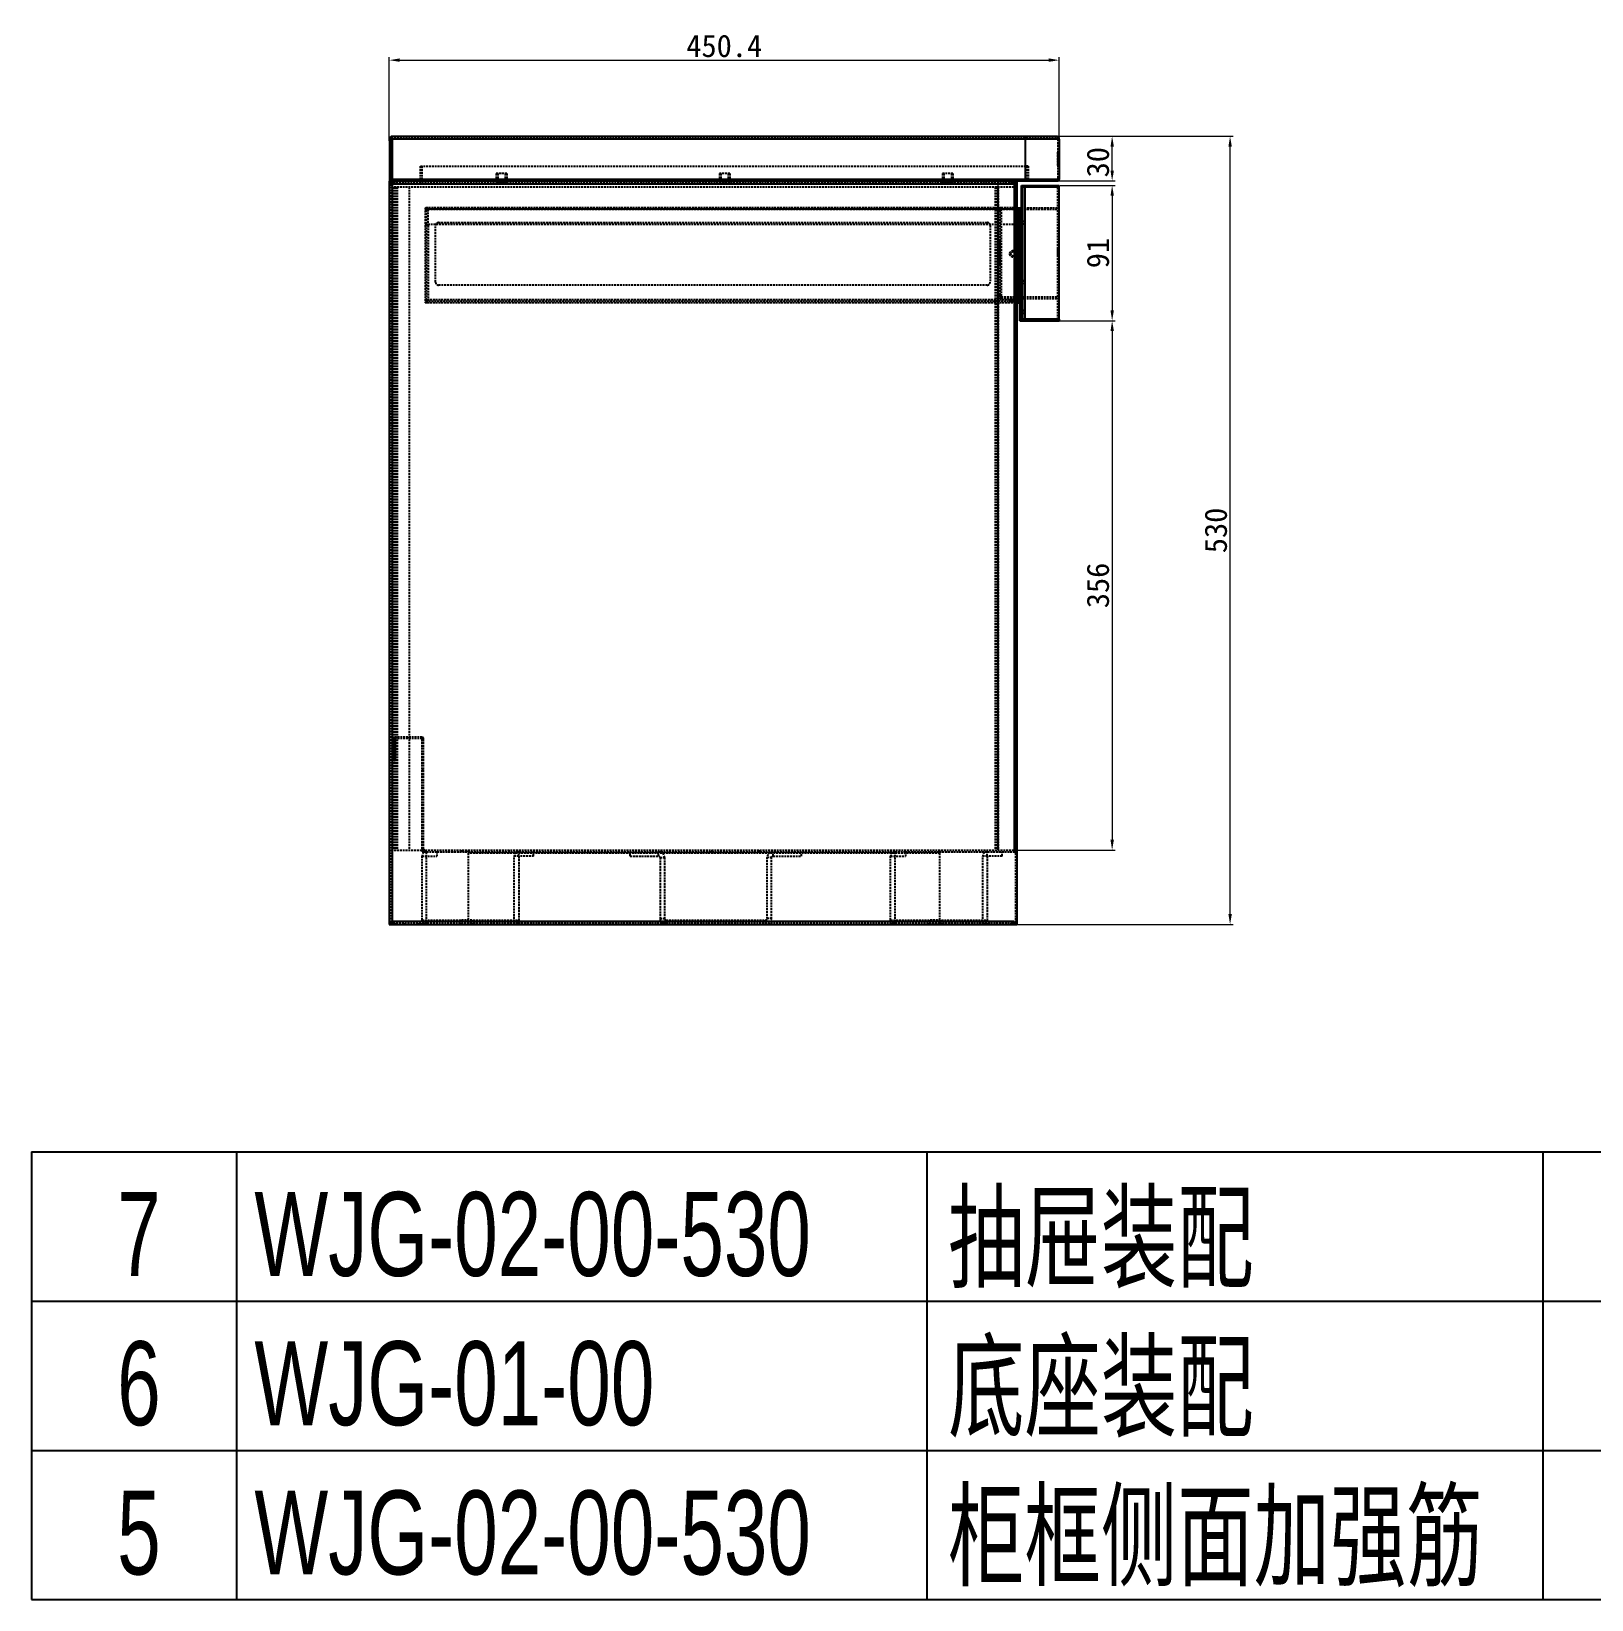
# Model space of a CAD drawing. Header units: millimetres. Extents: x 10653 to 40244, y 19163 to 29561.
# Drawn here: x 13535 to 14584, y 25824 to 26879 of the extents above; entities that cross this region are included whole.
import ezdxf
from ezdxf.enums import TextEntityAlignment as Align

# ---------------------------------------------------------------- set-up
doc = ezdxf.new("R2010")
doc.units = ezdxf.units.MM
doc.header["$PDSIZE"] = -1
doc.linetypes.add('HIDDEN', pattern=[1.905, 1.27, -0.635])
for name, color, linetype in [('02___PRT_ALL_AXES', 7, 'Continuous'), ('1轮廓实线层', 7, 'Continuous'), ('2细线层', 4, 'Continuous'), ('6文字层', 3, 'Continuous'), ('DEFAULT_2', 8, 'HIDDEN'), ('图框层', 7, 'Continuous')]:
    doc.layers.add(name, color=color, linetype=linetype)
doc.layers.add('dim', color=2, linetype='Continuous', lineweight=9)
doc.styles.add('PC_TEXTSTYLE', font='arial.ttf', dxfattribs={"width": 0.8})
doc.dimstyles.new('3', dxfattribs={"dimtxt": 15, "dimasz": 7, "dimexe": 2, "dimexo": 3, "dimgap": 2, "dimtad": 1, "dimzin": 9, "dimdsep": 46, "dimtxsty": 'Standard', "dimcen": 1, "dimadec": 1, "dimazin": 2, "dimtfac": 0.5, "dimtmove": 0, "dimatfit": 3, "dimfxl": 0, "dimtolj": 1, "dimlwd": 9, "dimlwe": 9, "dimarcsym": 0})

# ---------------------------------------------------------------- blocks, each defined once
blk = doc.blocks.new('PC_MXB_BLOCK')
at = {"layer": '1轮廓实线层'}
blk.add_line((-180, 8), (-180, 0), dxfattribs=at)
at = {"layer": '2细线层'}
for p, q in [((-180, 8), (0, 8)), ((-169, 8), (-169, 0)), ((-132, 8), (-132, 0)), ((-99, 8), (-99, 0)), ((-180, 0), (0, 0))]:
    blk.add_line(p, q, dxfattribs=at)
at = {"layer": '6文字层', "style": 'PC_TEXTSTYLE'}
for tag, width, p, p2 in [('序号', 0.769182, (-178.382, 1.349), (-170.088, 1.349)), ('代号', 3.14773, (-168.047, 1.349), (-134.107, 1.349)), ('名称', 2.802424, (-130.867, 1.195), (-100.276, 1.195)), ('数量', 0.817449, (-97.883, 1.195), (-88.997, 1.195)), ('材料', 2.943328, (-86.433, 1.01), (-54.304, 1.01)), ('单重', 0.854038, (-52.208, 0.887), (-42.999, 0.887)), ('总重', 0.958888, (-41.195, 1.266), (-30.856, 1.266)), ('备注', 2.494074, (-28.609, 1.025), (-1.162, 1.025))]:
    blk.add_attdef(tag, text='', height=4.5, dxfattribs=dict(at, width=width)).set_placement(p, p2, align=Align.FIT)
blk = doc.blocks.new('*D332')
at = {"layer": 'Defpoints', "color": 0, "lineweight": 9, "transparency": 16777216}
for p in [(14221.7, 26808.2), (14262, 26808.2), (14218.4, 26778.2)]:
    blk.add_point(p, dxfattribs=at)
at = {"layer": 'dim', "color": 0, "lineweight": 9, "transparency": 16777216}
for p, q in [((14224.7, 26808.2), (14264, 26808.2)), ((14262, 26785.2), (14262, 26801.2)), ((14221.4, 26778.2), (14264, 26778.2))]:
    blk.add_line(p, q, dxfattribs=at)
for points in [[(14260.9, 26801.2), (14263.2, 26801.2), (14262, 26808.2)], [(14260.9, 26785.2), (14263.2, 26785.2), (14262, 26778.2)]]:
    blk.add_solid(points, dxfattribs=at)
at = {"layer": 'dim', "color": 0, "lineweight": 9, "transparency": 16777216, "insert": (14252.5, 26790.8), "char_height": 15, "attachment_point": 5, "rotation": 90}
blk.add_mtext('\\A1;30', dxfattribs=at)
blk = doc.blocks.new('*D333')
at = {"layer": 'Defpoints', "color": 0, "lineweight": 9, "transparency": 16777216}
for p in [(14224, 26775.2), (14221.4, 26684.2), (14262, 26684.2)]:
    blk.add_point(p, dxfattribs=at)
at = {"layer": 'dim', "color": 0, "lineweight": 9, "transparency": 16777216}
for p, q in [((14227, 26775.2), (14264, 26775.2)), ((14262, 26768.2), (14262, 26691.2)), ((14224.4, 26684.2), (14264, 26684.2))]:
    blk.add_line(p, q, dxfattribs=at)
for points in [[(14260.9, 26768.2), (14263.2, 26768.2), (14262, 26775.2)], [(14260.9, 26691.2), (14263.2, 26691.2), (14262, 26684.2)]]:
    blk.add_solid(points, dxfattribs=at)
at = {"layer": 'dim', "color": 0, "lineweight": 9, "transparency": 16777216, "insert": (14252.5, 26729.7), "char_height": 15, "attachment_point": 5, "rotation": 90}
blk.add_mtext('\\A1;91', dxfattribs=at)
blk = doc.blocks.new('*D334')
at = {"layer": 'Defpoints', "color": 0, "lineweight": 9, "transparency": 16777216}
for p in [(13878.2, 26808.2), (14341.3, 26808.2), (13878.2, 26278.2)]:
    blk.add_point(p, dxfattribs=at)
at = {"layer": 'dim', "color": 0, "lineweight": 9, "transparency": 16777216}
for p, q in [((13881.2, 26808.2), (14343.3, 26808.2)), ((14341.3, 26285.2), (14341.3, 26801.2)), ((13881.2, 26278.2), (14343.3, 26278.2))]:
    blk.add_line(p, q, dxfattribs=at)
for points in [[(14340.2, 26801.2), (14342.5, 26801.2), (14341.3, 26808.2)], [(14340.2, 26285.2), (14342.5, 26285.2), (14341.3, 26278.2)]]:
    blk.add_solid(points, dxfattribs=at)
at = {"layer": 'dim', "color": 0, "lineweight": 9, "transparency": 16777216, "insert": (14331.8, 26543.2), "char_height": 15, "attachment_point": 5, "rotation": 90}
blk.add_mtext('\\A1;530', dxfattribs=at)
blk = doc.blocks.new('*D335')
at = {"layer": 'Defpoints', "color": 0, "lineweight": 9, "transparency": 16777216}
for p in [(14226.4, 26859.4), (13776, 26802.2), (14226.4, 26802.2)]:
    blk.add_point(p, dxfattribs=at)
at = {"layer": 'dim', "color": 0, "lineweight": 9, "transparency": 16777216}
for p, q in [((13776, 26805.2), (13776, 26861.4)), ((13783, 26859.4), (14219.4, 26859.4)), ((14226.4, 26805.2), (14226.4, 26861.4))]:
    blk.add_line(p, q, dxfattribs=at)
for points in [[(13783, 26860.6), (13783, 26858.3), (13776, 26859.4)], [(14219.4, 26860.6), (14219.4, 26858.3), (14226.4, 26859.4)]]:
    blk.add_solid(points, dxfattribs=at)
at = {"layer": 'dim', "color": 0, "lineweight": 9, "transparency": 16777216, "insert": (14001.2, 26868.9), "char_height": 15, "attachment_point": 5}
blk.add_mtext('\\A1;450.4', dxfattribs=at)
blk = doc.blocks.new('*D336')
at = {"layer": 'Defpoints', "color": 0, "lineweight": 9, "transparency": 16777216}
for p in [(14211.1, 26684.2), (14195.1, 26328.2), (14262, 26328.2)]:
    blk.add_point(p, dxfattribs=at)
at = {"layer": 'dim', "color": 0, "lineweight": 9, "transparency": 16777216}
for p, q in [((14214.1, 26684.2), (14264, 26684.2)), ((14262, 26677.2), (14262, 26335.2)), ((14198.1, 26328.2), (14264, 26328.2))]:
    blk.add_line(p, q, dxfattribs=at)
for points in [[(14260.9, 26677.2), (14263.2, 26677.2), (14262, 26684.2)], [(14260.9, 26335.2), (14263.2, 26335.2), (14262, 26328.2)]]:
    blk.add_solid(points, dxfattribs=at)
at = {"layer": 'dim', "color": 0, "lineweight": 9, "transparency": 16777216, "insert": (14252.5, 26506.2), "char_height": 15, "attachment_point": 5, "rotation": 90}
blk.add_mtext('\\A1;356', dxfattribs=at)

msp = doc.modelspace()

# ---------------------------------------------------------------- linework, layer by layer
at = {"color": 3, "linetype": 'Continuous'}
for p, q in [((13776.043, 26806.183), (13776.043, 26779.208)), ((13777.043, 26806.183), (13777.043, 26779.208)), ((14226.443, 26806.183), (13777.043, 26806.183)), ((13778.043, 26278.183), (13778.043, 26808.183)), ((14224.443, 26808.183), (13778.043, 26808.183)), ((14203.583, 26808.183), (14203.583, 26778.183)), ((14226.443, 26806.183), (14226.443, 26779.208)), ((13775.943, 26778.183), (13775.943, 26278.183)), ((13775.943, 26778.183), (14225.418, 26778.183)), ((13776.043, 26278.183), (13776.043, 26778.183)), ((14226.443, 26779.208), (13777.043, 26779.208)), ((13777.043, 26779.183), (13777.043, 26779.208)), ((13778.043, 26776.183), (14196.043, 26776.183)), ((14196.043, 26778.183), (14196.043, 26328.183)), ((14198.043, 26778.183), (14198.043, 26278.183)), ((14201.043, 26684.183), (14201.043, 26775.183)), ((14201.043, 26775.183), (14226.443, 26775.183)), ((14203.583, 26685.183), (14203.583, 26775.183)), ((14226.443, 26685.183), (14226.443, 26775.183)), ((14198.043, 26760.183), (14199.043, 26760.183)), ((14198.043, 26759.183), (14199.043, 26759.183)), ((14199.043, 26760.183), (14199.043, 26749.183)), ((14198.043, 26749.183), (14199.043, 26749.183)), ((14200.043, 26684.183), (14200.043, 26696.183)), ((14226.443, 26685.183), (14201.043, 26685.183)), ((14196.043, 26328.183), (14198.043, 26328.183)), ((14196.043, 26280.183), (13778.043, 26280.183)), ((14196.043, 26280.183), (14196.043, 26278.183)), ((13775.943, 26278.183), (14198.043, 26278.183))]:
    msp.add_line(p, q, dxfattribs=at)
at = {"color": 7, "linetype": 'Continuous'}
for p, q in [((13777.043, 26806.183), (13776.043, 26806.183)), ((13777.043, 26779.208), (13776.043, 26779.208)), ((13778.043, 26777.183), (13778.712, 26777.183)), ((14202.043, 26684.183), (14202.043, 26775.183)), ((14201.043, 26774.183), (14226.443, 26774.183)), ((14199.043, 26760.183), (14201.043, 26760.183)), ((14200.043, 26696.183), (14200.043, 26760.183)), ((14199.043, 26696.183), (14199.043, 26749.183)), ((14198.043, 26696.183), (14201.043, 26696.183)), ((14200.043, 26684.183), (14226.443, 26684.183)), ((14203.583, 26685.183), (14203.583, 26684.183)), ((14226.443, 26685.183), (14226.443, 26684.183)), ((13778.043, 26279.183), (13778.712, 26279.183)), ((14195.374, 26279.183), (14196.043, 26279.183))]:
    msp.add_line(p, q, dxfattribs=at)
at = {"color": 3, "linetype": 'Continuous'}
for centre, radius, start, end in [((13778.043, 26806.183), 2, 90, 180), ((14224.443, 26806.183), 2, 0, 90), ((13777.068, 26779.208), 1.025, 180, 270), ((13818.102, 26779.222), 41.06, 180.054358, 180.251751), ((14225.418, 26779.208), 1.025, 270, 0), ((13780.043, 26278.997), 0.814, 265.176727, 269.994085), ((14194.043, 26278.997), 0.814, 270.005915, 274.823273)]:
    msp.add_arc(centre, radius, start, end, dxfattribs=at)
at = {"color": 7, "linetype": 'Continuous'}
msp.add_arc((13778.043, 26806.183), 1, 144.974979, 180, dxfattribs=at)
at = {"color": 3, "linetype": 'Continuous'}
for points, knots in [([(13777.043, 26806.183), (13777.124, 26806.438), (13777.242, 26806.811), (13777.411, 26807.282), (13777.532, 26807.583), (13777.656, 26807.833), (13777.793, 26808.052), (13777.945, 26808.183), (13778.043, 26808.183)], [0, 0, 0, 0, 0.35085261, 0.51106811, 0.65392515, 0.77522564, 0.87245186, 1, 1, 1, 1]), ([(13777.056, 26778.293), (13777.054, 26778.336), (13777.046, 26778.585), (13777.044, 26778.835), (13777.043, 26779.041)], [0, 0, 0, 0, 0.17216455, 1, 1, 1, 1]), ([(13777.068, 26778.183), (13777.065, 26778.183), (13777.064, 26778.197), (13777.061, 26778.214), (13777.059, 26778.251), (13777.057, 26778.278), (13777.056, 26778.293)], [0, 0, 0, 0, 0.07002956, 0.26256005, 0.57525505, 1, 1, 1, 1]), ([(13778.043, 26776.183), (13778.201, 26776.431), (13778.505, 26776.908), (13779.046, 26777.654), (13779.593, 26778.148), (13779.974, 26778.18)], [0, 0, 0, 0, 0.31233374, 0.59425373, 1, 1, 1, 1]), ([(14196.043, 26776.183), (14195.884, 26776.431), (14195.58, 26776.908), (14195.039, 26777.654), (14194.492, 26778.148), (14194.111, 26778.18)], [0, 0, 0, 0, 0.31233374, 0.59425373, 1, 1, 1, 1]), ([(13778.043, 26280.183), (13778.201, 26279.934), (13778.505, 26279.457), (13779.046, 26278.711), (13779.593, 26278.218), (13779.974, 26278.186)], [0, 0, 0, 0, 0.31233374, 0.59425373, 1, 1, 1, 1]), ([(14196.043, 26280.183), (14195.884, 26279.934), (14195.58, 26279.457), (14195.039, 26278.711), (14194.492, 26278.218), (14194.111, 26278.186)], [0, 0, 0, 0, 0.31233374, 0.59425373, 1, 1, 1, 1])]:
    msp.add_open_spline(points, degree=3, knots=knots, dxfattribs=at)
at = {"layer": '02___PRT_ALL_AXES', "color": 8, "linetype": 'HIDDEN'}
for p, q in [((14225.443, 26788.683), (14225.443, 26797.683)), ((14225.443, 26797.683), (14226.443, 26797.683)), ((14226.443, 26788.683), (14226.443, 26797.683)), ((14226.443, 26793.183), (14225.443, 26793.183)), ((14225.443, 26788.683), (14226.443, 26788.683)), ((13847.943, 26778.183), (13847.943, 26777.183)), ((13847.943, 26778.183), (13854.943, 26778.183)), ((13847.943, 26777.183), (13854.943, 26777.183)), ((13851.443, 26778.183), (13851.443, 26777.183)), ((13854.943, 26778.183), (13854.943, 26777.183)), ((13997.943, 26778.183), (13997.943, 26777.183)), ((13997.943, 26778.183), (14004.943, 26778.183)), ((13997.943, 26777.183), (14004.943, 26777.183)), ((14001.443, 26778.183), (14001.443, 26777.183)), ((14004.943, 26778.183), (14004.943, 26777.183)), ((14147.943, 26778.183), (14147.943, 26777.183)), ((14147.943, 26778.183), (14154.943, 26778.183)), ((14147.943, 26777.183), (14154.943, 26777.183)), ((14151.443, 26778.183), (14151.443, 26777.183)), ((14154.943, 26778.183), (14154.943, 26777.183)), ((14199.043, 26759.183), (13800.043, 26759.183)), ((14200.043, 26752.683), (14200.043, 26747.683)), ((14201.043, 26752.683), (14200.043, 26752.683)), ((14201.043, 26747.683), (14200.043, 26747.683)), ((14201.043, 26752.683), (14201.043, 26747.683)), ((14202.043, 26751.683), (14201.043, 26751.683)), ((14201.043, 26750.183), (14202.043, 26750.183)), ((14202.043, 26748.683), (14201.043, 26748.683)), ((14202.043, 26751.683), (14202.043, 26748.683)), ((14185.443, 26738.183), (14185.443, 26722.183)), ((14186.443, 26738.183), (14185.443, 26738.183)), ((14186.443, 26738.183), (14186.443, 26722.183)), ((14225.443, 26732.683), (14226.443, 26732.683)), ((14225.443, 26727.683), (14225.443, 26732.683)), ((14226.443, 26727.683), (14226.443, 26732.683)), ((14186.443, 26730.183), (14185.443, 26730.183)), ((14186.443, 26722.183), (14185.443, 26722.183)), ((14226.443, 26730.183), (14225.443, 26730.183)), ((14225.443, 26727.683), (14226.443, 26727.683)), ((14201.043, 26712.683), (14200.043, 26712.683)), ((14200.043, 26712.683), (14200.043, 26707.683)), ((14201.043, 26712.683), (14201.043, 26707.683)), ((14202.043, 26711.683), (14201.043, 26711.683)), ((14202.043, 26711.683), (14202.043, 26708.683)), ((14201.043, 26707.683), (14200.043, 26707.683)), ((14201.043, 26710.183), (14202.043, 26710.183)), ((14202.043, 26708.683), (14201.043, 26708.683)), ((14193.193, 26698.183), (14197.693, 26698.183)), ((14193.193, 26698.183), (14193.193, 26697.183)), ((14193.193, 26697.183), (14197.693, 26697.183)), ((14195.443, 26697.183), (14195.443, 26698.183)), ((14197.693, 26698.183), (14197.693, 26697.183)), ((14201.043, 26692.433), (14200.043, 26692.433)), ((14200.043, 26692.433), (14200.043, 26687.933)), ((14201.043, 26692.433), (14201.043, 26691.683)), ((14202.043, 26691.683), (14201.043, 26691.683)), ((14201.043, 26691.683), (14201.043, 26688.683)), ((14201.043, 26690.183), (14202.043, 26690.183)), ((14202.043, 26691.683), (14202.043, 26688.683)), ((14201.043, 26687.933), (14200.043, 26687.933)), ((14202.043, 26688.683), (14201.043, 26688.683)), ((14201.043, 26688.683), (14201.043, 26687.933)), ((13831.543, 26281.183), (13824.543, 26281.183)), ((13824.543, 26281.183), (13824.543, 26278.183)), ((13831.543, 26281.183), (13831.543, 26278.183)), ((14146.543, 26281.183), (14139.543, 26281.183)), ((14139.543, 26281.183), (14139.543, 26278.183)), ((14146.543, 26281.183), (14146.543, 26278.183)), ((13831.543, 26278.183), (13824.543, 26278.183)), ((14146.543, 26278.183), (14139.543, 26278.183))]:
    msp.add_line(p, q, dxfattribs=at)
msp.add_circle((14195.443, 26729.183), 2.25, dxfattribs=at)
at = {"layer": 'DEFAULT_2', "color": 8, "linetype": 'HIDDEN'}
for p, q in [((14224.443, 26807.183), (13778.043, 26807.183)), ((14225.443, 26806.183), (14225.443, 26779.208)), ((13797.043, 26779.208), (13797.043, 26788.183)), ((13797.043, 26788.183), (14204.443, 26788.183)), ((13798.043, 26779.208), (13798.043, 26788.183)), ((14204.443, 26788.183), (14204.443, 26779.208)), ((14205.443, 26788.183), (14204.443, 26788.183)), ((14205.443, 26788.183), (14205.443, 26779.208)), ((13775.943, 26776.183), (13776.943, 26776.183)), ((13776.943, 26778.183), (13776.943, 26278.183)), ((13777.027, 26778.183), (13777.027, 26278.183)), ((13777.043, 26778.183), (13777.043, 26278.183)), ((13777.068, 26779.183), (13777.063, 26779.183)), ((14225.418, 26779.183), (13777.063, 26779.183)), ((13777.068, 26779.183), (13777.068, 26778.183)), ((13777.834, 26778.18), (13777.888, 26777.181)), ((13777.943, 26778.183), (13777.943, 26777.183)), ((13777.943, 26777.183), (13778.043, 26777.183)), ((13778.712, 26777.183), (14194.043, 26777.183)), ((13779.974, 26778.18), (13779.974, 26777.181)), ((13780.043, 26778.183), (13780.043, 26777.183)), ((13786.943, 26777.183), (13786.943, 26778.183)), ((13796.943, 26777.183), (13796.943, 26778.183)), ((13797.018, 26779.183), (13797.018, 26778.183)), ((13797.043, 26779.208), (13797.043, 26779.183)), ((13798.043, 26778.183), (13798.043, 26777.183)), ((13847.943, 26783.183), (13847.943, 26778.183)), ((13854.943, 26783.183), (13847.943, 26783.183)), ((13848.943, 26783.183), (13848.943, 26778.183)), ((13853.943, 26783.183), (13853.943, 26778.183)), ((13854.943, 26783.183), (13854.943, 26778.183)), ((13997.943, 26783.183), (13997.943, 26778.183)), ((14004.943, 26783.183), (13997.943, 26783.183)), ((13998.943, 26783.183), (13998.943, 26778.183)), ((14003.943, 26783.183), (14003.943, 26778.183)), ((14004.943, 26783.183), (14004.943, 26778.183)), ((14147.943, 26783.183), (14147.943, 26778.183)), ((14154.943, 26783.183), (14147.943, 26783.183)), ((14148.943, 26783.183), (14148.943, 26778.183)), ((14153.943, 26783.183), (14153.943, 26778.183)), ((14154.943, 26783.183), (14154.943, 26778.183)), ((14176.043, 26778.183), (14176.043, 26777.183)), ((14185.343, 26328.183), (14185.343, 26778.183)), ((14194.043, 26778.183), (14194.043, 26777.183)), ((14194.111, 26778.18), (14194.111, 26777.181)), ((14197.018, 26778.183), (14197.018, 26328.183)), ((14197.043, 26698.183), (14197.043, 26778.183)), ((14205.468, 26779.183), (14205.464, 26779.183)), ((14225.443, 26759.183), (14225.443, 26775.183)), ((13779.343, 26774.183), (13779.343, 26328.183)), ((13779.343, 26774.183), (14196.343, 26774.183)), ((13780.343, 26774.183), (13780.343, 26328.183)), ((13780.368, 26774.183), (13780.368, 26328.183)), ((13781.343, 26774.183), (13781.343, 26328.183)), ((13789.343, 26774.183), (13789.343, 26328.183)), ((14183.343, 26774.183), (14183.343, 26328.183)), ((14184.343, 26774.183), (14184.343, 26328.183)), ((14185.359, 26774.183), (14185.359, 26328.183)), ((14196.343, 26774.183), (14196.343, 26328.183)), ((13800.043, 26760.183), (13800.043, 26748.183)), ((14198.043, 26760.183), (13800.043, 26760.183)), ((13800.043, 26759.183), (14198.043, 26759.183)), ((13801.043, 26696.183), (13801.043, 26759.183)), ((13802.043, 26748.183), (13802.043, 26759.183)), ((14185.443, 26758.183), (14185.443, 26701.183)), ((14186.443, 26758.183), (14185.443, 26758.183)), ((14186.443, 26758.183), (14186.443, 26701.183)), ((14187.443, 26759.183), (14187.443, 26760.183)), ((14187.443, 26759.183), (14187.443, 26700.183)), ((14199.043, 26759.183), (14225.443, 26759.183)), ((14201.043, 26760.183), (14225.443, 26760.183)), ((14225.443, 26700.183), (14225.443, 26759.183)), ((13800.043, 26749.183), (14198.043, 26749.183)), ((13800.043, 26748.183), (13800.043, 26696.183)), ((13802.043, 26748.183), (13800.043, 26748.183)), ((13802.043, 26748.183), (13802.043, 26696.183)), ((13807.043, 26710.183), (13807.043, 26748.183)), ((13809.043, 26750.183), (14178.043, 26750.183)), ((14180.043, 26748.183), (14180.043, 26710.183)), ((14201.043, 26752.683), (14200.043, 26752.683)), ((14201.043, 26747.683), (14200.043, 26747.683)), ((14201.043, 26712.683), (14200.043, 26712.683)), ((14178.043, 26708.183), (13809.043, 26708.183)), ((14186.443, 26701.183), (14185.443, 26701.183)), ((14201.043, 26707.683), (14200.043, 26707.683)), ((13801.043, 26696.183), (13800.043, 26696.183)), ((13801.043, 26697.183), (13802.043, 26698.183)), ((14200.043, 26697.183), (13801.043, 26697.183)), ((13802.043, 26696.183), (13801.043, 26696.183)), ((14197.043, 26698.183), (13802.043, 26698.183)), ((13802.043, 26696.186), (13802.043, 26696.183)), ((14197.043, 26696.183), (13802.043, 26696.183)), ((14187.443, 26700.183), (14225.443, 26700.183)), ((14187.443, 26700.183), (14187.443, 26699.183)), ((14187.443, 26699.183), (14225.443, 26699.183)), ((14193.943, 26700.183), (14193.943, 26699.183)), ((14195.443, 26700.183), (14195.443, 26699.183)), ((14196.943, 26700.183), (14196.943, 26699.183)), ((14197.043, 26698.183), (14201.043, 26698.183)), ((14197.043, 26698.183), (14197.043, 26696.183)), ((14197.043, 26696.183), (14198.043, 26696.183)), ((14197.043, 26328.183), (14197.043, 26696.183)), ((14200.043, 26697.183), (14201.043, 26698.183)), ((14225.443, 26685.183), (14225.443, 26700.183)), ((13779.043, 26403.167), (13779.043, 26388.183)), ((13780.043, 26403.167), (13779.043, 26403.167)), ((13780.043, 26403.167), (13780.043, 26388.183)), ((13780.059, 26403.183), (13780.059, 26404.183)), ((13798.027, 26404.183), (13780.059, 26404.183)), ((13798.027, 26403.183), (13780.059, 26403.183)), ((13788.543, 26404.183), (13788.543, 26403.183)), ((13798.027, 26404.183), (13798.027, 26403.183)), ((13798.043, 26329.183), (13798.043, 26403.167)), ((13799.043, 26403.167), (13798.043, 26403.167)), ((13799.043, 26329.183), (13799.043, 26403.167)), ((13780.043, 26388.183), (13779.043, 26388.183)), ((13799.043, 26381.683), (13798.043, 26381.683)), ((13779.343, 26328.183), (14196.043, 26328.183)), ((13798.043, 26329.183), (13799.043, 26329.183)), ((13798.043, 26328.183), (13798.043, 26327.183)), ((13798.043, 26327.183), (13801.043, 26327.183)), ((13798.043, 26324.183), (13808.043, 26324.183)), ((13798.043, 26281.183), (13798.043, 26324.183)), ((13798.046, 26329.074), (13799.044, 26329.128)), ((13800.043, 26328.183), (13800.043, 26327.183)), ((13801.043, 26327.183), (13808.043, 26327.183)), ((13801.043, 26278.183), (13801.043, 26327.183)), ((13808.043, 26327.183), (14116.043, 26327.183)), ((13808.043, 26327.183), (13808.043, 26324.183)), ((13824.343, 26328.183), (13824.343, 26327.183)), ((13829.043, 26328.183), (13829.043, 26279.183)), ((14146.043, 26326.183), (13829.043, 26326.183)), ((13856.343, 26328.183), (13856.343, 26327.183)), ((13863.043, 26324.183), (13860.043, 26324.183)), ((13860.043, 26278.183), (13860.043, 26324.183)), ((13863.043, 26324.183), (13863.043, 26327.183)), ((13873.043, 26324.183), (13863.043, 26324.183)), ((13863.043, 26324.183), (13863.043, 26281.183)), ((13873.043, 26324.183), (13873.043, 26327.183)), ((13938.043, 26324.183), (13938.043, 26327.183)), ((13938.043, 26324.183), (13957.043, 26324.183)), ((13957.043, 26324.183), (13957.043, 26327.183)), ((13958.043, 26323.183), (13961.043, 26323.183)), ((13958.043, 26323.183), (13958.043, 26282.183)), ((13961.043, 26323.183), (13961.043, 26282.183)), ((13992.843, 26328.183), (13992.843, 26327.183)), ((14024.843, 26328.183), (14024.843, 26327.183)), ((14033.043, 26323.183), (14030.043, 26323.183)), ((14030.043, 26282.183), (14030.043, 26323.183)), ((14033.043, 26282.183), (14033.043, 26323.183)), ((14034.043, 26324.183), (14034.043, 26327.183)), ((14034.043, 26324.183), (14053.043, 26324.183)), ((14053.043, 26324.183), (14053.043, 26327.183)), ((14113.043, 26324.183), (14123.043, 26324.183)), ((14113.043, 26281.183), (14113.043, 26324.183)), ((14116.043, 26327.183), (14123.043, 26327.183)), ((14116.043, 26278.183), (14116.043, 26327.183)), ((14123.043, 26327.183), (14196.043, 26327.183)), ((14123.043, 26327.183), (14123.043, 26324.183)), ((14146.043, 26328.183), (14146.043, 26279.183)), ((14178.043, 26324.183), (14175.043, 26324.183)), ((14175.043, 26278.183), (14175.043, 26324.183)), ((14178.043, 26324.183), (14178.043, 26327.183)), ((14188.043, 26324.183), (14178.043, 26324.183)), ((14178.043, 26324.183), (14178.043, 26281.183)), ((14188.043, 26324.183), (14188.043, 26327.183)), ((14196.043, 26328.183), (14196.043, 26327.183)), ((14198.043, 26326.183), (14197.043, 26326.183)), ((14197.043, 26326.183), (14197.043, 26278.451)), ((13775.943, 26280.183), (13776.943, 26280.183)), ((13777.834, 26278.186), (13777.888, 26279.184)), ((13777.943, 26279.183), (13778.043, 26279.183)), ((13777.943, 26278.183), (13777.943, 26279.183)), ((13778.712, 26279.183), (13829.043, 26279.183)), ((13779.974, 26278.186), (13779.974, 26279.184)), ((13780.043, 26278.183), (13780.043, 26279.183)), ((13785.943, 26279.183), (13785.943, 26278.183)), ((13795.943, 26279.183), (13795.943, 26278.183)), ((13798.043, 26281.183), (13863.043, 26281.183)), ((13798.043, 26278.183), (13798.043, 26279.183)), ((13824.043, 26281.183), (13824.043, 26278.183)), ((14146.043, 26280.208), (13829.043, 26280.208)), ((14146.043, 26279.183), (13829.043, 26279.183)), ((13832.043, 26281.183), (13832.043, 26278.183)), ((13958.043, 26282.183), (13961.043, 26282.183)), ((13962.043, 26281.183), (14029.043, 26281.183)), ((13962.043, 26278.183), (13962.043, 26281.183)), ((14029.043, 26278.183), (14029.043, 26281.183)), ((14033.043, 26282.183), (14030.043, 26282.183)), ((14113.043, 26281.183), (14178.043, 26281.183)), ((14139.043, 26281.183), (14139.043, 26278.183)), ((14146.043, 26279.183), (14195.374, 26279.183)), ((14147.043, 26281.183), (14147.043, 26278.183)), ((14176.043, 26278.183), (14176.043, 26279.183)), ((14178.043, 26279.183), (14178.043, 26278.183)), ((14194.043, 26278.183), (14194.043, 26279.183)), ((14194.111, 26278.186), (14194.111, 26279.184)), ((14197.043, 26279.183), (14196.043, 26279.183)), ((14198.043, 26280.183), (14197.043, 26280.183))]:
    msp.add_line(p, q, dxfattribs=at)
msp.add_circle((14195.443, 26729.183), 1.5, dxfattribs=at)
for centre, radius, start, end in [((13778.043, 26806.183), 1, 90, 144.974979), ((14224.443, 26806.183), 1, 0, 90), ((13777.943, 26776.183), 2, 90, 180), ((13777.943, 26776.183), 1, 90, 180), ((13777.068, 26779.208), 0.025, 180, 270), ((13780.043, 26777.369), 0.814, 90.005915, 94.823273), ((13780.043, 26775.559), 1.624, 90.00096, 92.414707), ((13797.018, 26779.208), 1.025, 270, 0), ((13797.018, 26779.208), 0.025, 270, 0), ((14194.043, 26777.369), 0.814, 85.176727, 89.994085), ((14194.043, 26775.559), 1.624, 87.585293, 89.99904), ((14205.468, 26779.208), 1.025, 180, 270), ((14205.468, 26779.208), 0.025, 180, 262.5), ((14225.418, 26779.208), 0.025, 270, 0), ((13801.043, 26759.183), 1, 0, 180), ((14187.443, 26758.183), 2, 90, 180), ((14187.443, 26758.183), 1, 90, 180), ((13809.043, 26748.183), 2, 90, 180), ((14178.043, 26748.183), 2, 0, 90), ((13809.043, 26710.183), 2, 180, 270), ((14178.043, 26710.183), 2, 270, 0), ((14187.443, 26701.183), 2, 180, 270), ((14187.443, 26701.183), 1, 180, 270), ((13780.059, 26403.167), 1.016, 90, 180), ((13780.059, 26403.167), 0.0159, 90, 180), ((13798.027, 26403.167), 1.016, 0, 90), ((13798.027, 26403.167), 0.0159, 0, 90), ((13800.043, 26329.183), 2, 180, 270), ((13801.043, 26324.183), 3, 90, 180), ((13800.043, 26329.183), 1, 180, 270), ((13863.043, 26324.183), 3, 90, 180), ((13957.043, 26323.183), 4, 0, 90), ((13957.043, 26323.183), 1, 0, 90), ((14034.043, 26323.183), 4, 90, 180), ((14034.043, 26323.183), 1, 90, 180), ((14116.043, 26324.183), 3, 90, 180), ((14178.043, 26324.183), 3, 90, 180), ((14196.043, 26326.183), 2, 0, 90), ((14196.043, 26326.183), 1, 0, 90), ((13777.943, 26280.183), 2, 180, 270), ((13777.943, 26280.183), 1, 180, 270), ((13780.043, 26280.806), 1.624, 267.585293, 269.99904), ((13801.043, 26281.183), 3, 180, 270), ((13860.043, 26281.183), 3, 270, 0), ((13962.043, 26282.183), 4, 180, 270), ((13962.043, 26282.183), 1, 180, 270), ((14029.043, 26282.183), 4, 270, 0), ((14029.043, 26282.183), 1, 270, 0), ((14116.043, 26281.183), 3, 180, 270), ((14175.043, 26281.183), 3, 270, 0), ((14194.043, 26280.806), 1.624, 270.00096, 272.414707), ((14196.043, 26280.183), 2, 270, 0), ((14196.043, 26280.183), 1, 270, 0)]:
    msp.add_arc(centre, radius, start, end, dxfattribs=at)
for points, knots in [([(13777.043, 26806.183), (13777.124, 26806.311), (13777.282, 26806.557), (13777.557, 26806.937), (13777.849, 26807.183), (13778.043, 26807.183)], [0, 0, 0, 0, 0.31608474, 0.5992993, 1, 1, 1, 1]), ([(13777.043, 26806.183), (13777.058, 26806.231), (13777.119, 26806.423), (13777.181, 26806.614), (13777.228, 26806.757)], [0, 0, 0, 0, 0.2530279, 1, 1, 1, 1]), ([(13778.043, 26776.183), (13778.202, 26776.308), (13778.584, 26776.607), (13779.199, 26777.016), (13779.725, 26777.171), (13779.974, 26777.181)], [0, 0, 0, 0, 0.2759611, 0.66081747, 1, 1, 1, 1]), ([(13797.043, 26779.208), (13797.043, 26779.073), (13797.042, 26778.88), (13797.039, 26778.636), (13797.036, 26778.485), (13797.032, 26778.363), (13797.029, 26778.279), (13797.025, 26778.23), (13797.023, 26778.205), (13797.021, 26778.193), (13797.02, 26778.183), (13797.018, 26778.183)], [0, 0, 0, 0, 0.39285453, 0.56538912, 0.71407573, 0.83383739, 0.92323604, 0.95596739, 0.97984678, 0.99452605, 1, 1, 1, 1]), ([(14196.043, 26776.183), (14195.883, 26776.308), (14195.501, 26776.607), (14194.886, 26777.016), (14194.36, 26777.171), (14194.111, 26777.181)], [0, 0, 0, 0, 0.2759611, 0.66081747, 1, 1, 1, 1]), ([(14187.443, 26759.183), (14187.187, 26759.101), (14186.814, 26758.983), (14186.343, 26758.815), (14186.042, 26758.693), (14185.792, 26758.57), (14185.574, 26758.433), (14185.443, 26758.28), (14185.443, 26758.183)], [0, 0, 0, 0, 0.35085223, 0.5110664, 0.65392222, 0.77522264, 0.87245002, 1, 1, 1, 1]), ([(14187.443, 26759.183), (14187.314, 26759.101), (14187.068, 26758.943), (14186.689, 26758.668), (14186.443, 26758.376), (14186.443, 26758.183)], [0, 0, 0, 0, 0.31608218, 0.59930129, 1, 1, 1, 1]), ([(14187.443, 26700.183), (14187.187, 26700.264), (14186.814, 26700.382), (14186.343, 26700.551), (14186.042, 26700.672), (14185.792, 26700.796), (14185.574, 26700.933), (14185.443, 26701.085), (14185.443, 26701.183)], [0, 0, 0, 0, 0.35085223, 0.5110664, 0.65392222, 0.77522264, 0.87245002, 1, 1, 1, 1]), ([(14187.443, 26700.183), (14187.314, 26700.265), (14187.068, 26700.422), (14186.689, 26700.697), (14186.443, 26700.99), (14186.443, 26701.183)], [0, 0, 0, 0, 0.31608218, 0.59930129, 1, 1, 1, 1]), ([(13778.043, 26280.183), (13778.202, 26280.057), (13778.584, 26279.758), (13779.199, 26279.349), (13779.725, 26279.195), (13779.974, 26279.184)], [0, 0, 0, 0, 0.2759611, 0.66081747, 1, 1, 1, 1]), ([(14196.043, 26280.183), (14195.883, 26280.057), (14195.501, 26279.758), (14194.886, 26279.349), (14194.36, 26279.195), (14194.111, 26279.184)], [0, 0, 0, 0, 0.2759611, 0.66081747, 1, 1, 1, 1])]:
    msp.add_open_spline(points, degree=3, knots=knots, dxfattribs=at)
for points in [[(13777.063, 26779.183), (13777.052, 26779.185), (13777.043, 26779.197), (13777.043, 26779.208)], [(13797.043, 26779.208), (13797.043, 26779.196), (13797.029, 26779.183), (13797.018, 26779.183)]]:
    msp.add_open_spline(points, degree=3, dxfattribs=at)

# ---------------------------------------------------------------- block references
at = {"layer": '图框层'}
ref = msp.add_blockref('PC_MXB_BLOCK', (15793.483, 26024.972), dxfattribs=dict(at, xscale=12.54528, yscale=12.54528, zscale=12.54528))
ref.add_attrib('代号', 'WJG-02-00-530', (13685.289, 26041.895), dxfattribs={"layer": '6文字层', "height": 56.45376, "style": 'PC_TEXTSTYLE', "width": 0.667})
ref.add_attrib('序号', '7', dxfattribs={"layer": '6文字层', "height": 56.454, "style": 'PC_TEXTSTYLE', "width": 0.667}).set_placement((13607.656, 26041.895), align=Align.CENTER)
ref.add_attrib('名称', '抽屉装配', (14151.724, 26039.97), dxfattribs={"layer": '6文字层', "height": 56.4538, "style": 'PC_TEXTSTYLE', "width": 0.667})
ref = msp.add_blockref('PC_MXB_BLOCK', (15793.483, 25924.61), dxfattribs=dict(at, xscale=12.54528, yscale=12.54528, zscale=12.54528))
ref.add_attrib('代号', 'WJG-01-00', (13685.289, 25941.532), dxfattribs={"layer": '6文字层', "height": 56.4538, "style": 'PC_TEXTSTYLE', "width": 0.667})
ref.add_attrib('序号', '6', dxfattribs={"layer": '6文字层', "height": 56.454, "style": 'PC_TEXTSTYLE', "width": 0.667}).set_placement((13607.656, 25941.532), align=Align.CENTER)
ref.add_attrib('名称', '底座装配', (14151.724, 25939.608), dxfattribs={"layer": '6文字层', "height": 56.4538, "style": 'PC_TEXTSTYLE', "width": 0.667})
ref = msp.add_blockref('PC_MXB_BLOCK', (15793.483, 25824.248), dxfattribs=dict(at, xscale=12.54528, yscale=12.54528, zscale=12.54528))
ref.add_attrib('代号', 'WJG-02-00-530', (13685.289, 25841.17), dxfattribs={"layer": '6文字层', "height": 56.45376, "style": 'PC_TEXTSTYLE', "width": 0.667})
ref.add_attrib('序号', '5', dxfattribs={"layer": '6文字层', "height": 56.454, "style": 'PC_TEXTSTYLE', "width": 0.667}).set_placement((13607.656, 25841.17), align=Align.CENTER)
ref.add_attrib('名称', '柜框侧面加强筋', (14151.724, 25839.246), dxfattribs={"layer": '6文字层', "height": 56.4538, "style": 'PC_TEXTSTYLE', "width": 0.667})

# ---------------------------------------------------------------- dimensions: what is measured, and where the dimension line sits
at = {"layer": 'dim', "lineweight": 9}
dim = msp.add_linear_dim(base=(14226.443, 26859.435), p1=(13776.043, 26802.22), p2=(14226.443, 26802.22), dimstyle='3', dxfattribs=at)
dim.commit()
dim.dimension.update_dxf_attribs({"geometry": '*D335', "text_midpoint": (14001.243, 26868.935)})
for base, p1, p2, picture, middle in [((14341.326, 26808.183), (13878.159, 26278.183), (13878.159, 26808.183), '*D334', (14341.326, 26543.183)), ((14262.03, 26808.183), (14218.359, 26778.183), (14221.75, 26808.183), '*D332', (14262.03, 26790.848))]:
    dim = msp.add_linear_dim(base=base, p1=p1, p2=p2, angle=90, dimstyle='3', dxfattribs=at)
    dim.commit()
    dim.dimension.update_dxf_attribs({"geometry": picture, "text_midpoint": middle, "dimtype": 160})
for base, p1, p2, picture, middle in [((14262.03, 26684.183), (14224.021, 26775.183), (14221.403, 26684.183), '*D333', (14252.53, 26729.683)), ((14262.03, 26328.183), (14211.06, 26684.183), (14195.13, 26328.183), '*D336', (14252.53, 26506.183))]:
    dim = msp.add_linear_dim(base=base, p1=p1, p2=p2, angle=90, dimstyle='3', dxfattribs=at)
    dim.commit()
    dim.dimension.update_dxf_attribs({"geometry": picture, "text_midpoint": middle})

doc.saveas('drawing.dxf')
